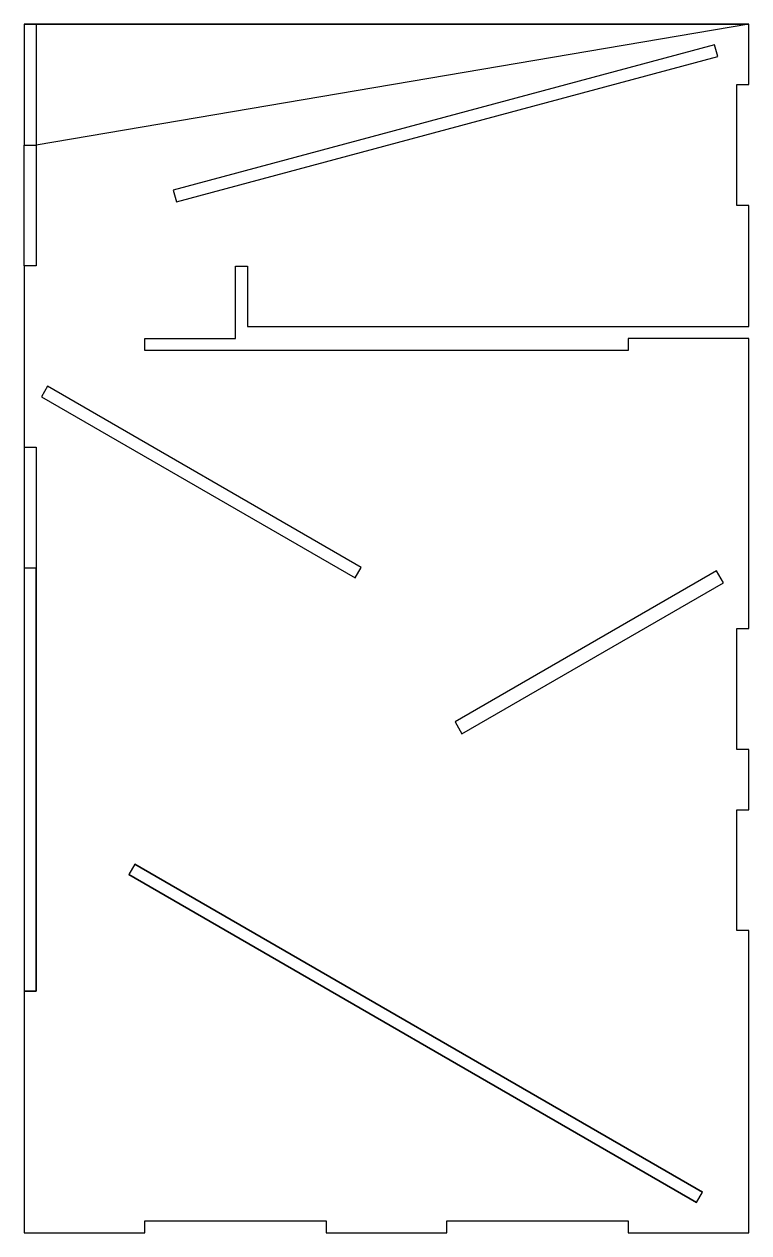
# Model space of a CAD drawing. Header units: inches. Extents: x 0 to 6, y -8 to 2.
import ezdxf

# ---------------------------------------------------------------- set-up
doc = ezdxf.new("R2010")
doc.units = ezdxf.units.IN
doc.header["$MEASUREMENT"] = 0

msp = doc.modelspace()

# ---------------------------------------------------------------- linework, layer by layer
for p, q in [((0, 2), (0, 1)), ((0, 2), (6, 2)), ((0.1, 2), (0.1, 1)), ((0, 1), (0.1, 1)), ((0, 0), (0, 1)), ((0, -1.5), (0, -2.5)), ((0.916, -4.949), (5.617, -7.663)), ((5.567, -7.75), (0.866, -5.036))]:
    msp.add_line(p, q)
for points in [[(0, -8), (1, -8), (1, -7.9), (2.5, -7.9), (2.5, -8), (3.5, -8), (3.5, -7.9), (5, -7.9), (5, -8), (6, -8), (6, -5.5), (5.9, -5.5), (5.9, -4.5), (6, -4.5), (6, -4), (5.9, -4), (5.9, -3), (6, -3), (6, -0.601), (5, -0.601), (5, -0.701), (1, -0.701), (1, -0.601), (1.75, -0.601), (1.75, -0.001), (1.85, -0.001), (1.85, -0.501), (6, -0.501), (6, 0.5), (5.9, 0.5), (5.9, 1.5), (6, 1.5), (6, 2), (0, 2), (0, 1), (0.1, 1), (0.1, 0), (0, 0), (0, -1.5), (0.1, -1.5), (0.1, -2.5), (0.1, -5), (0.1, -6), (0, -6)], [(1.234, 0.627), (1.26, 0.531), (5.742, 1.732), (5.716, 1.828)], [(1.234, 0.627), (1.26, 0.531), (5.742, 1.732), (5.716, 1.828)], [(0.193, -0.996), (0.143, -1.082), (2.741, -2.582), (2.791, -2.496)], [(0.193, -0.996), (0.143, -1.082), (2.741, -2.582), (2.791, -2.496)], [(0.1, -5), (0.1, -2.5), (0, -2.5), (0, -5), (0, -6), (0.1, -6)], [(0.1, -6), (0.1, -5), (0.1, -2.5), (0, -2.5), (0, -5), (0, -6)], [(5.79, -2.621), (5.733, -2.523), (3.568, -3.773), (3.625, -3.871)], [(5.79, -2.621), (5.733, -2.523), (3.568, -3.773), (3.625, -3.871)], [(0.916, -4.949), (0.866, -5.036), (5.567, -7.75), (5.617, -7.663)]]:
    msp.add_lwpolyline(points, close=True)
for points in [[(0, 2), (6, 2), (0.1, 1), (0.1, 0), (0, 0), (0, -1.5), (0.1, -1.5), (0.1, -2.5), (0.1, -5), (0.1, -6), (0, -6), (0, -8), (1, -8), (1, -7.9), (2.5, -7.9), (2.5, -8), (3.5, -8), (3.5, -7.9), (5, -7.9), (5, -8), (6, -8), (6, -5.5), (5.9, -5.5), (5.9, -4.5), (6, -4.5), (6, -4), (5.9, -4), (5.9, -3), (6, -3), (6, -0.601), (5, -0.601), (5, -0.701), (1, -0.701), (1, -0.601), (1.75, -0.601), (1.75, -0.001), (1.85, -0.001), (1.85, -0.501), (6, -0.501), (6, 0.5), (5.9, 0.5), (5.9, 1.5), (6, 1.5), (6, 2)], [(0, -8), (1, -8), (1, -7.9), (2.5, -7.9), (2.5, -8), (3.5, -8), (3.5, -7.9), (5, -7.9), (5, -8), (6, -8), (6, -5.5), (5.9, -5.5), (5.9, -4.5), (6, -4.5), (6, -4), (5.9, -4), (5.9, -3), (6, -3), (6, -0.601), (5, -0.601), (5, -0.701), (1, -0.701), (1, -0.601), (1.75, -0.601), (1.75, -0.001), (1.85, -0.001), (1.85, -0.501), (6, -0.501), (6, 0.5), (5.9, 0.5), (5.9, 1.5), (6, 1.5), (6, 2), (0, 2), (0, 1), (0.1, 1), (0.1, 0), (0, 0), (0, -1.5), (0.1, -1.5), (0.1, -2.5), (0, -2.5), (0, -5), (0, -6)]]:
    msp.add_lwpolyline(points)

doc.saveas('drawing.dxf')
